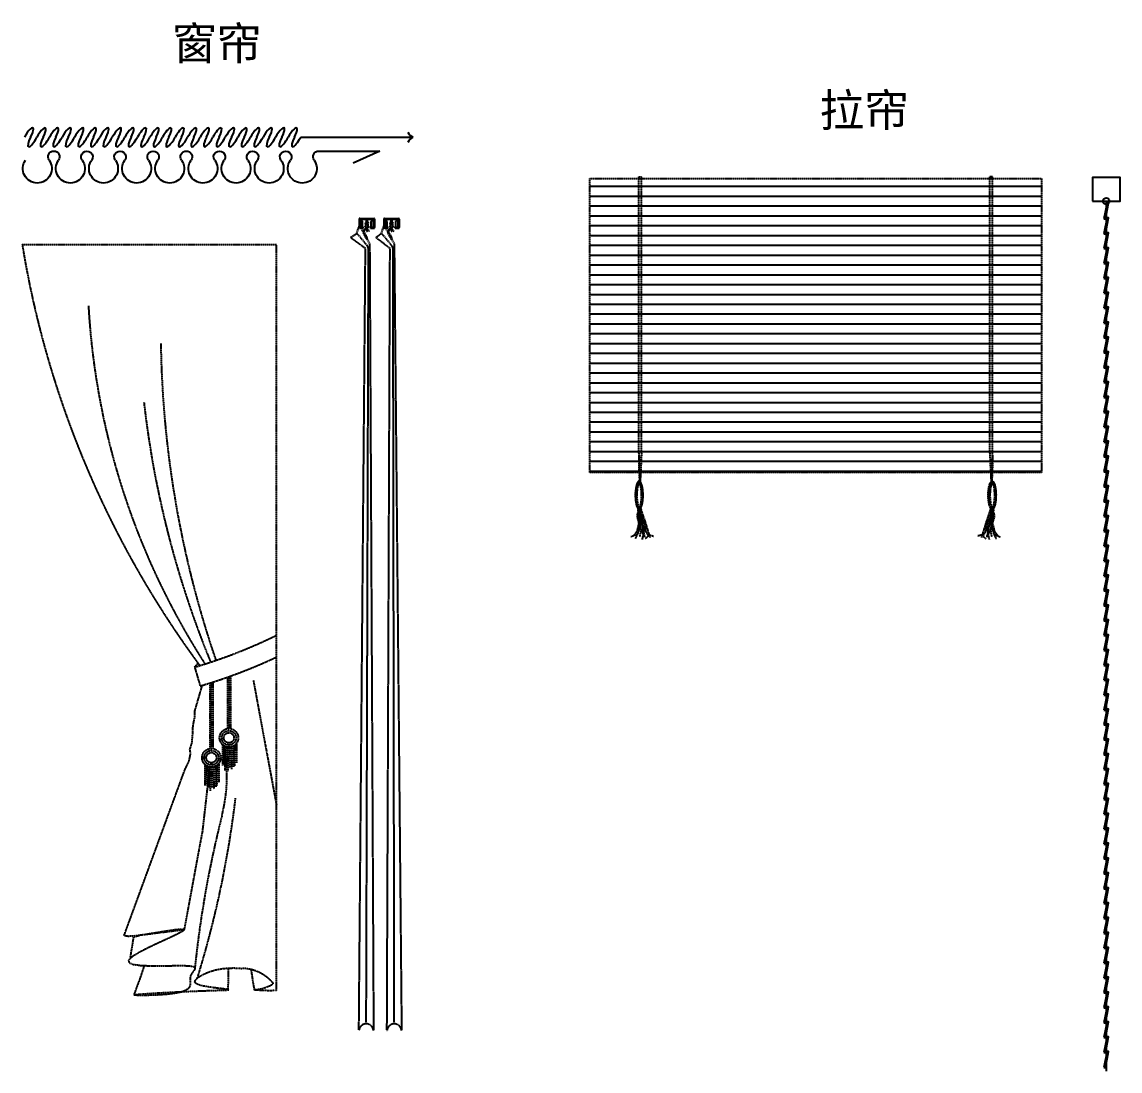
# Model space of a CAD drawing. Extents: x -153478 to 95136, y -45571 to 574449.
# Drawn here: x 84978 to 88334, y 9717 to 12922 of the extents above; entities that cross this region are included whole.
import ezdxf

# ---------------------------------------------------------------- set-up
doc = ezdxf.new("R2010")
doc.units = 0
doc.header["$LTSCALE"] = 10
doc.header["$MEASUREMENT"] = 0
doc.linetypes.add('DASH', pattern=[0.35, 0.25, -0.1])
doc.layers.get('0').update_dxf_attribs({"linetype": 'CONTINUOUS'})
doc.layers.add('A 活动家具', color=43, linetype='CONTINUOUS')
doc.layers.add('K窗帘线', color=43, linetype='CONTINUOUS')
doc.styles.add('中文说明', font='simhei.ttf')

# ---------------------------------------------------------------- blocks, each defined once
blk = doc.blocks.new('DRAPES2')
at = {"layer": 'K窗帘线', "color": 43}
for p, q in [((0, 0), (82, 37.3)), ((186.3, 0), (0, 0))]:
    blk.add_line(p, q, dxfattribs=at)
at = {"layer": 'K窗帘线', "color": 43, "linetype": 'ByBlock', "extrusion": (0, 0, -1)}
for centre, major_axis, start_param, end_param in [((236.9, 53.6), (-31.3, 31.3), 4.8823, 7.06864), ((236.9, 53.6), (-31.3, 31.3), 0.785455, 2.971795), ((338.2, 53.5), (31.3, 31.3), 3.311504, 5.497844), ((338.2, 53.5), (-31.3, 31.3), 0.785455, 2.971795), ((439.4, 53.5), (-31.3, 31.3), 4.8823, 7.06864), ((439.4, 53.5), (-31.3, 31.3), 0.785455, 2.971795), ((540.7, 53.5), (31.3, 31.3), 3.311504, 5.497844), ((540.7, 53.5), (31.3, 31.3), -0.785341, 1.400999), ((641.9, 53.5), (-31.3, 31.3), 4.8823, 7.06864), ((641.9, 53.5), (-31.3, 31.3), 0.785455, 2.971795), ((743.2, 53.5), (31.3, 31.3), 3.311504, 5.497844), ((743.2, 53.5), (-31.3, 31.3), 0.785455, 2.971795), ((844.4, 53.5), (-31.3, 31.3), 4.8823, 7.06864), ((844.4, 53.5), (-31.3, 31.3), 0.785455, 2.971795), ((945.7, 53.5), (31.3, 31.3), 3.311504, 5.497844), ((945.7, 53.5), (31.3, 31.3), -0.785341, 1.400999), ((186.3, 17.8), (-12.6, 12.6), 1.740708, 3.927048), ((287.6, 17.7), (-12.6, 12.6), 1.740708, 6.113388), ((388.8, 17.7), (-12.6, 12.6), 1.740708, 6.113388), ((490.1, 17.7), (12.6, 12.6), 0.169911, 4.542591), ((591.3, 17.7), (12.6, 12.6), 2.356251, 4.542591), ((591.3, 17.7), (-12.6, 12.6), 1.740708, 3.927048), ((692.6, 17.7), (-12.6, 12.6), 1.740708, 6.113388), ((793.8, 17.7), (-12.6, 12.6), 1.740708, 6.113388), ((895.1, 17.7), (12.6, 12.6), 0.169911, 4.542591), ((996.3, 17.7), (12.6, 12.6), 2.356251, 4.542591)]:
    blk.add_ellipse(centre, major_axis=major_axis, ratio=1, start_param=start_param, end_param=end_param, dxfattribs=at)
at = {"layer": 'K窗帘线', "color": 43, "extrusion": (0, 0, -1)}
for centre, major_axis, start_param, end_param in [((1046.7, 53.5), (-31.3, 31.3), 4.8823, 7.06864), ((1046.7, 53.5), (-31.3, 31.3), 0.785455, 2.971795), ((996.1, 17.7), (-12.6, 12.6), 1.740708, 3.927048)]:
    blk.add_ellipse(centre, major_axis=major_axis, ratio=1, start_param=start_param, end_param=end_param, dxfattribs=at)
blk = doc.blocks.new('06BDR-PR2')
at = {"layer": 'K窗帘线', "color": 49}
blk.add_line((343.1, 0), (0, 0), dxfattribs=at)
for centre, start, end in [((-16.4, 32.2), 296.9731, 333.1823), ((-16.4, -32.2), 26.8177, 63.0269)]:
    blk.add_arc(centre, 36.1, start, end, dxfattribs=at)
for centre, major_axis, start_param, end_param in [((352.6, 0), (-16.5, -28.6), 1.716714, 4.858306), ((371.8, 0), (-16.5, -28.6), 4.858306, 7.999899), ((391, 0), (-16.5, -28.6), 1.716714, 4.858306), ((410.2, 0), (-16.5, -28.6), 4.858306, 7.999899), ((429.4, 0), (-16.5, -28.6), 1.716714, 4.858306), ((448.6, 0), (-16.5, -28.6), 4.858306, 7.999899), ((467.8, 0), (-16.5, -28.6), 1.716714, 4.858306), ((487, 0), (-16.5, -28.6), 4.858306, 7.999899), ((506.2, 0), (-16.5, -28.6), 1.716714, 4.858306), ((525.4, 0), (-16.5, -28.6), 4.858306, 7.999899), ((544.6, 0), (-16.5, -28.6), 1.716714, 4.858306), ((563.8, 0), (-16.5, -28.6), 4.858306, 7.999899), ((583, 0), (-16.5, -28.6), 1.716714, 4.858306), ((602.2, 0), (16.5, 28.6), 1.716714, 4.858306), ((621.3, 0), (16.5, 28.6), 4.858306, 7.999899), ((640.5, 0), (16.5, 28.6), 1.716714, 4.858306), ((659.7, 0), (16.5, 28.6), 4.858306, 7.999899), ((678.9, 0), (16.5, 28.6), 1.716714, 4.858306), ((698.1, 0), (16.5, 28.6), 4.858306, 7.999899), ((717.3, 0), (16.5, 28.6), 1.716714, 4.858306), ((736.5, 0), (16.5, 28.6), 4.858306, 7.999899), ((755.7, 0), (16.5, 28.6), 1.716714, 4.858306), ((774.9, 0), (16.5, 28.6), 4.858306, 7.999899), ((794.1, 0), (16.5, 28.6), 1.716714, 4.858306), ((813.3, 0), (16.5, 28.6), 4.858306, 7.999899), ((832.5, 0), (16.5, 28.6), 1.716714, 4.858306), ((851.7, 0), (-16.5, -28.6), 1.716714, 4.858306), ((870.9, 0), (-16.5, -28.6), 4.858306, 7.999899), ((890, 0), (-16.5, -28.6), 1.716714, 4.858306), ((909.2, 0), (-16.5, -28.6), 4.858306, 7.999899), ((928.4, 0), (-16.5, -28.6), 1.716714, 4.858306), ((947.6, 0), (-16.5, -28.6), 4.858306, 7.999899), ((966.8, 0), (-16.5, -28.6), 1.716714, 4.858306), ((986, 0), (-16.5, -28.6), 4.858306, 7.999899), ((1005.2, 0), (-16.5, -28.6), 1.716714, 4.858306), ((1024.4, 0), (-16.5, -28.6), 4.858306, 7.999899), ((1043.6, 0), (-16.5, -28.6), 1.716714, 4.858306), ((1062.8, 0), (-16.5, -28.6), 4.858306, 7.999899), ((1082, 0), (-16.5, -28.6), 1.716714, 4.858306), ((1101.2, 0), (-16.5, -28.6), 4.858306, 7.999899), ((1120.4, 0), (-16.5, -28.6), 1.716714, 4.858306), ((1139.6, 0), (-16.5, -28.6), 4.858306, 7.999899), ((1158.7, 0), (-16.5, -28.6), 1.716714, 4.858306), ((1177.9, 0), (-16.5, -28.6), 4.858306, 7.999899)]:
    blk.add_ellipse(centre, major_axis=major_axis, ratio=0.254545, start_param=start_param, end_param=end_param, dxfattribs=at)
blk = doc.blocks.new('*U111')
at = {"layer": 'A 活动家具', "color": 8, "linetype": 'DASH'}
for p, q in [((-96.8, 0), (-53.4, 0)), ((-21.7, 0), (21.7, 0)), ((-98.8, -2), (-98.8, -6.9)), ((-98.8, -8.9), (-98.8, -21.1)), ((-98.8, -8.9), (-98.8, -21.1)), ((-98.8, -23.1), (-98.8, -28)), ((-86.4, -30), (-96.8, -30)), ((-88.4, -24.5), (-88.4, -9.4)), ((-88.4, -24.5), (-88.4, -9.4)), ((-86.4, -30), (-86.4, -25.9)), ((-63.8, -30), (-63.8, -25.9)), ((-63.8, -30), (-53.4, -30)), ((-62.8, -3), (-62.8, -5)), ((-61.8, -24.5), (-61.8, -9.4)), ((-61.8, -24.5), (-61.8, -9.4)), ((-51.4, -2), (-51.4, -6.9)), ((-51.4, -8.9), (-51.4, -21.1)), ((-51.4, -8.9), (-51.4, -21.1)), ((-51.4, -23.1), (-51.4, -28)), ((-23.7, -2), (-23.7, -6.9)), ((-23.7, -8.9), (-23.7, -21.1)), ((-23.7, -8.9), (-23.7, -21.1)), ((-23.7, -23.1), (-23.7, -28)), ((-11.3, -30), (-21.7, -30)), ((-13.3, -24.5), (-13.3, -9.4)), ((-13.3, -24.5), (-13.3, -9.4)), ((-11.3, -30), (-11.3, -25.9)), ((11.3, -30), (11.3, -25.9)), ((11.3, -30), (21.7, -30)), ((12.3, -3), (12.3, -5)), ((13.3, -24.5), (13.3, -9.4)), ((13.3, -24.5), (13.3, -9.4)), ((23.7, -2), (23.7, -6.9)), ((23.7, -8.9), (23.7, -21.1)), ((23.7, -8.9), (23.7, -21.1)), ((23.7, -23.1), (23.7, -28))]:
    blk.add_line(p, q, dxfattribs=at)
at = {"layer": 'A 活动家具', "color": 49, "linetype": 'DASH', "elevation": 0}
blk.add_lwpolyline([(-99.4, -2479.3), (-79.4, -92.1), (-125, -58.3), (-105.5, -45.6), (-97.8, -21.6), (-66.7, -78.7), (-54.8, -2479.8)], dxfattribs=at)
at = {"layer": 'A 活动家具', "color": 8, "linetype": 'DASH'}
for points in [[(-62.8, -3), (-87.4, -3), (-87.4, -5, -0.289705), (-89.6, -3), (-93.8, -3, 0.414214), (-95.8, -5), (-95.8, -25, 0.414214), (-93.8, -27), (-89.5, -27)], [(-86.4, -25.9, 0.598888), (-87.9, -25.7), (-88.7, -27), (-93.8, -27, -0.414214), (-95.8, -25), (-95.8, -5, -0.414214), (-93.8, -3), (-89.6, -3)], [(-94.4, -9.4, -0.665901), (-88.4, -9.4)], [(-63.8, -25.9, -0.598888), (-62.3, -25.7), (-61.5, -27), (-56.4, -27, 0.414214), (-54.4, -25), (-54.4, -5, 0.414214), (-56.4, -3), (-60.6, -3)], [(-55.8, -9.4, 0.665901), (-61.8, -9.4)], [(12.3, -3), (-12.3, -3), (-12.3, -5, -0.289705), (-14.5, -3), (-18.7, -3, 0.414214), (-20.7, -5), (-20.7, -25, 0.414214), (-18.7, -27), (-14.4, -27)], [(-11.3, -25.9, 0.598888), (-12.8, -25.7), (-13.6, -27), (-18.7, -27, -0.414214), (-20.7, -25), (-20.7, -5, -0.414214), (-18.7, -3), (-14.5, -3)], [(-19.3, -9.4, -0.665901), (-13.3, -9.4)], [(11.3, -25.9, -0.598888), (12.8, -25.7), (13.6, -27), (18.7, -27, 0.414214), (20.7, -25), (20.7, -5, 0.414214), (18.7, -3), (14.5, -3)], [(19.3, -9.4, 0.665901), (13.3, -9.4)]]:
    blk.add_lwpolyline(points, format="xyb", dxfattribs=at)
for points in [[(-94.4, -9.4), (-94.4, -24.5)], [(-79.3, -15.9), (-79.3, -25.6)], [(-77.5, -4.1), (-77.5, -17.3)], [(-76.9, -26.3), (-76.9, -30)], [(-76.6, -30.4), (-76.3, -30.4)], [(-73.7, -3), (-76.5, -3)], [(-76.5, -18.4), (-73.7, -18.4)], [(-76.3, -29.9), (-76.3, -38.2)], [(-74.8, -28.6), (-75.4, -28.6)], [(-73.9, -38.2), (-73.9, -29.5)], [(-73.9, -30.4), (-73.6, -30.4)], [(-73.3, -30), (-73.3, -26.3)], [(-72.7, -17.3), (-72.7, -4.1)], [(-70.9, -25.6), (-70.9, -25.6), (-70.9, -15.9)], [(-55.8, -9.4), (-55.8, -24.5)], [(-19.3, -9.4), (-19.3, -24.5)], [(-4.2, -15.9), (-4.2, -25.6)], [(-2.4, -4.1), (-2.4, -17.3)], [(-1.8, -26.3), (-1.8, -30)], [(-1.5, -30.4), (-1.2, -30.4)], [(1.4, -3), (-1.4, -3)], [(-1.4, -18.4), (1.4, -18.4)], [(-1.2, -29.9), (-1.2, -38.2)], [(0.3, -28.6), (-0.3, -28.6)], [(1.2, -38.2), (1.2, -29.5)], [(1.2, -30.4), (1.5, -30.4)], [(1.8, -30), (1.8, -26.3)], [(2.4, -17.3), (2.4, -4.1)], [(4.2, -25.6), (4.2, -25.6), (4.2, -15.9)], [(19.3, -9.4), (19.3, -24.5)], [(-74.8, -39.1), (-75.4, -39.1)], [(0.3, -39.1), (-0.3, -39.1)]]:
    blk.add_lwpolyline(points, dxfattribs=at)
at = {"layer": 'A 活动家具', "color": 8, "linetype": 'DASH', "elevation": 0}
for points in [[(-85.9, -38.1, -0.594748), (-70.9, -34.9), (-68.9, -38.8), (-70.6, -39.7), (-72.5, -36.1, 0.711964), (-84.2, -41.1), (-72.9, -63.6), (-74.7, -64.5), (-86, -42.7, -0.13588)], [(-10.8, -38.1, -0.594748), (4.2, -34.9), (6.2, -38.8), (4.4, -39.7), (2.5, -36.1, 0.711964), (-9.1, -41.1), (2.2, -63.6), (0.3, -64.5), (-10.9, -42.7, -0.13588)]]:
    blk.add_lwpolyline(points, format="xyb", close=True, dxfattribs=at)
at = {"layer": 'A 活动家具', "linetype": 'DASH', "elevation": 0}
blk.add_lwpolyline([(-13.7, -2479.3), (-4.3, -92.1), (-47.4, -58.3), (-30.4, -45.6), (-22.7, -21.6), (8.4, -78.7), (30.9, -2479.8)], dxfattribs=at)
at = {"layer": 'A 活动家具', "color": 49, "linetype": 'DASH', "elevation": 0}
blk.add_lwpolyline([(-105.5, -45.6), (-74.7, -82.9, -0.2087), (-71.1, -90.9), (-78, -2455.9)], format="xyb", dxfattribs=at)
at = {"layer": 'A 活动家具', "linetype": 'DASH', "elevation": 0}
blk.add_lwpolyline([(-30.4, -45.6), (0.4, -82.9, -0.2087), (4, -90.9), (7.7, -2455.9)], format="xyb", dxfattribs=at)
at = {"layer": 'A 活动家具', "color": 8, "linetype": 'DASH'}
for centre, radius, start, end in [((-96.8, -2), 2, 90, 180), ((-53.4, -2), 2, 0, 90), ((-21.7, -2), 2, 90, 180), ((21.7, -2), 2, 0, 90), ((-98.8, -7.9), 0.999, 270, 90), ((-98.8, -22.1), 0.999, 270, 90), ((-96.8, -28), 2, 180, 270), ((-91.4, -23.2), 3.25, 202.6807, 337.3195), ((-80.5, -25.2), 0.757, 118.8586, 287.8987), ((-78.9, -28.2), 4.15, 95.3143, 117.5624), ((-78.9, -28.2), 2.65, 98.3391, 119.9384), ((-77.5, -12.4), 1.82, 88.7213, 165.1682), ((-83.8, -14), 4.89, 336.0033, 23.9967), ((-75.1, -14.5), 11.9, 249.2673, 290.7327), ((-76.5, -4), 0.996, 89.9947, 188.2586), ((-76.5, -17.4), 0.996, 171.7414, 270.0053), ((-76, -29.7), 0.921, 195.9269, 230.5269), ((-75.2, -29.7), 1.12, 102.4955, 189.3509), ((-75, -29.7), 1.12, 9.3509, 77.5045), ((-73.7, -4), 0.996, 351.7414, 90.0053), ((-73.7, -17.4), 0.996, 269.9947, 8.2586), ((-74.2, -29.7), 0.921, 309.4731, 344.0731), ((-72.6, -12.4), 1.82, 14.8318, 91.2787), ((-72.6, -12.4), 1.82, 14.8318, 91.2787), ((-66.4, -14), 4.89, 156.0033, 203.9967), ((-71.3, -28.2), 4.15, 62.4376, 84.6857), ((-71.3, -28.2), 2.65, 60.0616, 81.6609), ((-69.7, -25.2), 0.757, 252.1013, 61.1414), ((-63.3, -2.3), 2.77, 280.1532, 344.7794), ((-58.8, -23.2), 3.25, 202.6805, 337.3193), ((-53.4, -28), 2, 270, 0), ((-51.4, -7.9), 0.999, 90, 270), ((-51.4, -22.1), 0.999, 90, 270), ((-23.7, -7.9), 0.999, 270, 90), ((-23.7, -22.1), 0.999, 270, 90), ((-21.7, -28), 2, 180, 270), ((-16.3, -23.2), 3.25, 202.6807, 337.3195), ((-5.4, -25.2), 0.757, 118.8586, 287.8987), ((-3.8, -28.2), 4.15, 95.3143, 117.5624), ((-3.8, -28.2), 2.65, 98.3391, 119.9384), ((-2.4, -12.4), 1.82, 88.7213, 165.1682), ((-8.7, -14), 4.89, 336.0033, 23.9967), ((0, -14.5), 11.9, 249.2673, 290.7327), ((-1.4, -4), 0.996, 89.9947, 188.2586), ((-1.4, -17.4), 0.996, 171.7414, 270.0053), ((-0.9, -29.7), 0.921, 195.9269, 230.5269), ((-0.1, -29.7), 1.12, 102.4955, 189.3509), ((0.1, -29.7), 1.12, 9.3509, 77.5045), ((1.4, -4), 0.996, 351.7414, 90.0053), ((1.4, -17.4), 0.996, 269.9947, 8.2586), ((0.9, -29.7), 0.921, 309.4731, 344.0731), ((2.4, -12.4), 1.82, 14.8318, 91.2787), ((2.4, -12.4), 1.82, 14.8318, 91.2787), ((8.7, -14), 4.89, 156.0033, 203.9967), ((3.8, -28.2), 4.15, 62.4376, 84.6857), ((3.8, -28.2), 2.65, 60.0616, 81.6609), ((5.4, -25.2), 0.757, 252.1013, 61.1414), ((11.8, -2.3), 2.77, 280.1532, 344.7794), ((16.3, -23.2), 3.25, 202.6805, 337.3193), ((21.7, -28), 2, 270, 0), ((23.7, -7.9), 0.999, 90, 270), ((23.7, -22.1), 0.999, 90, 270), ((-75.2, -38), 1.12, 170.6491, 257.5045), ((-75, -38), 1.12, 282.4955, 350.6491), ((-0.1, -38), 1.12, 170.6491, 257.5045), ((0.1, -38), 1.12, 282.4955, 350.6491)]:
    blk.add_arc(centre, radius, start, end, dxfattribs=at)
at = {"layer": 'A 活动家具', "color": 49, "linetype": 'DASH'}
blk.add_arc((-77.1, -2483), 22.3, 4.3245, 176.0549, dxfattribs=at)
at = {"layer": 'A 活动家具', "linetype": 'DASH'}
blk.add_arc((8.6, -2483), 22.3, 4.3245, 176.0549, dxfattribs=at)
blk = doc.blocks.new('A$C3F5E1BE7')
at = {"layer": 'A 活动家具', "linetype": 'DASH', "ltscale": 0.25}
for p, q in [((0, 2294.3), (776.8, 2294.3)), ((776.8, 15.3), (776.8, 2294.3)), ((526.9, 1003.1), (538.4, 1016.5)), ((526.9, 1003.1), (543.8, 945.5)), ((633.1, 815.5), (633.1, 974.6)), ((637.2, 815.5), (637.2, 976.1)), ((574.2, 754.6), (574.2, 954.8)), ((579.3, 754.8), (579.3, 956.4)), ((583.4, 754.8), (583.4, 957.7)), ((628, 815.3), (628, 972.8)), ((612.2, 764.6), (612.2, 702.3)), ((615.9, 763.5), (615.9, 705)), ((619.3, 759), (619.3, 698.7)), ((623.7, 759.8), (623.7, 696)), ((628.4, 758.6), (628.4, 685.6)), ((633.4, 758.7), (633.4, 694.8)), ((639.7, 759.8), (639.7, 690.9)), ((645.5, 762.2), (645.5, 698.3)), ((648.7, 764.2), (648.7, 701.9)), ((654.6, 767.7), (654.6, 711)), ((600.9, 707), (600.9, 650.3)), ((551.4, 500.3), (573.8, 698.2)), ((558.4, 703.8), (558.4, 641.6)), ((562.1, 702.7), (562.1, 644.2)), ((565.5, 698.3), (565.5, 638)), ((569.9, 699), (569.9, 635.2)), ((574.7, 697.9), (574.7, 624.9)), ((579.7, 697.9), (579.7, 634.1)), ((585.9, 699), (585.9, 630.2)), ((591.8, 701.5), (591.8, 637.6)), ((594.9, 703.4), (594.9, 641.2)), ((495.7, 201.6), (551.4, 500.3)), ((361.7, 184.9), (495.7, 201.6)), ((330.5, 113.1), (340.9, 178.7)), ((340.9, 178.7), (361.7, 184.9))]:
    blk.add_line(p, q, dxfattribs=at)
for points in [[(311.6, 183.4), (496.9, 689), (509.9, 715.6), (514.7, 739.2), (512.5, 751.3), (518.6, 770.8), (520.4, 789), (521.5, 806.6), (522.1, 824.1), (528, 851.4), (528, 870.2), (550.4, 947.5)], [(706.2, 963.5), (776.8, 582.5)], [(620.5, 687.2), (619.9, 711.4), (618.9, 732.6), (617.9, 750.5), (617.1, 762.7)], [(311.6, 183.4), (324.1, 181.4), (347, 182.9), (376.4, 186.9), (408.9, 192.1), (440.7, 197.3), (468.2, 201.4), (487.7, 203.2), (495.7, 201.6), (489.6, 195.7), (471.9, 186.2), (446.2, 174.1), (416.2, 160.3), (385.4, 145.8), (357.5, 131.5), (336.2, 118.5), (325, 107.8), (326.6, 100), (339.3, 95), (360.4, 92), (387.3, 90.7), (417.1, 90.5), (447.4, 90.9), (475.3, 91.2), (498.2, 91.1), (514.1, 90), (523.5, 88), (527.7, 85.1), (527.9, 81.3), (525.4, 76.8), (521.5, 71.7), (517.4, 66), (514.3, 59.8), (513.2, 53.1), (513.3, 46.2), (513.7, 39.3), (513.3, 32.4), (511.2, 25.9), (506.3, 19.8), (497.6, 14.4), (484.1, 9.8), (465.3, 6.1), (442.8, 3.4), (418.5, 1.6), (394.4, 0.5), (372.8, 0), (355.5, 0.1), (344.6, 0.7), (342.1, 1.7), (349.5, 3), (365.6, 4.5), (388.4, 6.1), (416.2, 7.8), (447.1, 9.5), (479.3, 11.2), (510.9, 12.6), (540.1, 13.8), (565.3, 14.8), (586.3, 15.4), (603.2, 15.9), (616.2, 16.3), (625.2, 16.6), (630.4, 17), (631.8, 17.4), (629.6, 18), (624, 18.8), (615.5, 19.9), (605, 21.1), (593.1, 22.6), (580.5, 24.2), (568.1, 26.1), (556.6, 28.1), (546.6, 30.3), (538.8, 32.8), (533.2, 35.3), (529.7, 38.1), (528, 41.1), (528.2, 44.3), (530, 47.7), (533.2, 51.3), (537.9, 55.1), (543.8, 59.1), (550.9, 63.2), (559.1, 67.3), (568.5, 71.2), (579, 74.8), (590.5, 78), (603, 80.6), (616.6, 82.5), (630.9, 83.6), (645.5, 84), (659.7, 83.6), (672.6, 82.5)], [(342.1, 1.7), (361.7, 54.7), (373.8, 91.4)], [(629.6, 18), (630.9, 83.6)], [(776.8, 15.3), (772.2, 14.9), (763.2, 14.5), (754, 14.5), (745, 14.7), (736.6, 15), (728.9, 15.4), (722.3, 15.7), (717.1, 15.9), (713.3, 16.1), (710.9, 16.2), (709.9, 16.6), (700, 79)], [(761.1, 43.5), (764.3, 41.4), (766.2, 38.9), (766.3, 35.8)], [(711.8, 18.4), (710.2, 17.3), (709.9, 16.6)]]:
    blk.add_lwpolyline(points, dxfattribs=at)
for points in [[(761.4, 43.3, 0.20311), (671.7, 82.6)], [(709.4, 17.5, 0.106537), (762.3, 32.8, 0.083396), (766.3, 35.9)]]:
    blk.add_lwpolyline(points, format="xyb", dxfattribs=at)
for centre, radius in [((631.7, 787.1), 28.5), ((631.7, 787.1), 22), ((631.7, 787.1), 15.5), ((578, 726.3), 28.5), ((578, 726.3), 22), ((578, 726.3), 15.5)]:
    blk.add_circle(centre, radius, dxfattribs=at)
for centre, radius, start, end in [((2926.4, 2771.2), 2965, 189.2565, 216.4928), ((2450, 2233.9), 2251.2, 183.2238, 212.8032), ((3558, 2038.2), 3134.8, 180.8561, 198.8813), ((3323.1, 2146.8), 2970, 186.4902, 202.3309), ((79.8, 2522.8), 1584.1, 286.3938, 296.1023), ((79.8, 2522.8), 1644.1, 286.3938, 295.0822), ((136.6, 671.1), 489.1, 345.6772, 10.7943), ((-2400.6, 962.9), 3073.8, 342.7859, 353.2801), ((3721.6, -244.2), 3210.8, 165.6772, 174.1136)]:
    blk.add_arc(centre, radius, start, end, dxfattribs=at)
blk = doc.blocks.new('*U117')
at = {"layer": 'A 活动家具', "linetype": 'DASH', "ltscale": 0.25}
h = blk.add_hatch(dxfattribs=at)
h.set_pattern_fill('_USER', color=49, scale=30, pattern_type=0)
h.set_pattern_definition([(0, (0, 0), (0, 30), [])])
h.paths.add_polyline_path([(-690, 0), (690, 0), (690, -899.1), (-690, -899.1)])
at = {"layer": 'A 活动家具', "color": 43, "linetype": 'DASH', "ltscale": 0.25}
for p, q in [((-540, 4.8), (-532.3, 4.8)), ((-540, -840), (-540, 4.8)), ((-532.3, -840), (-532.3, 4.8)), ((540, 4.8), (532.3, 4.8)), ((532.3, -840), (532.3, 4.8)), ((540, -840), (540, 4.8)), ((-543.5, -1011.3), (-541, -1043.1)), ((-540.8, -1010.9), (-539, -1048.5)), ((-540, -1011.2), (-539.6, -1054.3)), ((-539.8, -1012.2), (-530, -1056.6)), ((-539, -1013.4), (-526.4, -1048.8)), ((-538.1, -1009.3), (-533.4, -1036.7)), ((-533.4, -1036.7), (-537.8, -1064.7)), ((-536.2, -1010.1), (-533.7, -1035.8)), ((-533.7, -1035.8), (-526, -1081.4)), ((533.7, -1035.8), (526, -1081.4)), ((539, -1013.4), (526.4, -1048.8)), ((539.8, -1012.2), (530, -1056.6)), ((538.1, -1009.3), (533.4, -1036.7)), ((533.4, -1036.7), (537.8, -1064.7)), ((536.2, -1010.1), (533.7, -1035.8)), ((540.8, -1010.9), (539, -1048.5)), ((540, -1011.2), (539.6, -1054.3)), ((543.5, -1011.3), (541, -1043.1)), ((-539.6, -1048.5), (-546.1, -1078.1)), ((-537.8, -1064.7), (-545.1, -1087.5)), ((-536.4, -1042.7), (-544.1, -1086.5)), ((-541, -1043.1), (-523.9, -1072.5)), ((-530, -1056.6), (-511.3, -1093.3)), ((-526.4, -1048.8), (-517.4, -1073.3)), ((-523.9, -1072.5), (-512.9, -1088.4)), ((530, -1056.6), (511.3, -1093.3)), ((523.9, -1072.5), (512.9, -1088.4)), ((526.4, -1048.8), (517.4, -1073.3)), ((541, -1043.1), (523.9, -1072.5)), ((536.4, -1042.7), (544.1, -1086.5)), ((537.8, -1064.7), (545.1, -1087.5)), ((539.6, -1048.5), (546.1, -1078.1)), ((-545.1, -1087.5), (-564.7, -1095.7)), ((-546.1, -1078.1), (-555.7, -1090.4)), ((-544.2, -1086.9), (-551.9, -1101.7)), ((-526, -1081.4), (-530.4, -1103.4)), ((-511.3, -1093.3), (-519.8, -1100.6)), ((-512.9, -1088.4), (-494.6, -1092.8)), ((512.9, -1088.4), (494.6, -1092.8)), ((511.3, -1093.3), (519.8, -1100.6)), ((526, -1081.4), (530.4, -1103.4)), ((544.2, -1086.9), (551.9, -1101.7)), ((545.1, -1087.5), (564.7, -1095.7)), ((546.1, -1078.1), (555.7, -1090.4))]:
    blk.add_line(p, q, dxfattribs=at)
blk.add_lwpolyline([(-690, 0), (690, 0), (690, -899.1), (-690, -899.1)], close=True, dxfattribs=at)
at = {"layer": 'A 活动家具', "color": 43, "linetype": 'DASH', "ltscale": 0.25, "extrusion": (0, 0, -1)}
blk.add_ellipse((-539.3, -968.1), major_axis=(0, 43.1), ratio=0.276043, dxfattribs=at)
at = {"layer": 'A 活动家具', "color": 43, "linetype": 'DASH', "ltscale": 0.25}
for centre, start_param, end_param in [((-539, -968.1), 0.035464, 3.106129), ((-537.5, -968.1), 0.097637, 3.043956), ((-534.5, -968.1), 0.223425, 2.918168), ((540.2, -968.1), 0.035464, 3.106129), ((541.6, -968.1), 0.097637, 3.043956), ((544.6, -968.1), 0.223425, 2.918168)]:
    blk.add_ellipse(centre, major_axis=(0, 43.1), ratio=0.276043, start_param=start_param, end_param=end_param, dxfattribs=at)
at = {"layer": 'A 活动家具', "color": 43, "linetype": 'DASH', "ltscale": 0.25, "extrusion": (0, 0, -1)}
for centre, start_param, end_param in [((-544.6, -968.1), 0.223425, 2.918168), ((-541.6, -968.1), 0.097637, 3.043956), ((-540.2, -968.1), 0.035464, 3.106129), ((534.5, -968.1), 0.223425, 2.918168), ((537.5, -968.1), 0.097637, 3.043956), ((539, -968.1), 0.035464, 3.106129)]:
    blk.add_ellipse(centre, major_axis=(0, 43.1), ratio=0.276043, start_param=start_param, end_param=end_param, dxfattribs=at)
at = {"layer": 'A 活动家具', "color": 43, "linetype": 'DASH', "ltscale": 0.25}
blk.add_ellipse((539.3, -968.1), major_axis=(0, 43.1), ratio=0.276043, dxfattribs=at)
for points, knots in [([(-540.3, -845.9), (-540.3, -862.6), (-540.2, -888.8), (-538.8, -915.4), (-538.5, -925.1)], [0, 0, 0, 0, 50.186101, 79.038773, 79.038773, 79.038773, 79.038773]), ([(-540, -840), (-539, -853.5), (-537, -882), (-537.1, -910.6), (-537.3, -925.7)], [0, 0, 0, 0, 40.690599, 85.742069, 85.742069, 85.742069, 85.742069]), ([(540, -840), (539, -853.5), (537, -882), (537.1, -910.6), (537.3, -925.7)], [0, 0, 0, 0, 40.690599, 85.742069, 85.742069, 85.742069, 85.742069]), ([(540.3, -845.9), (540.3, -862.6), (540.2, -888.8), (538.8, -915.4), (538.5, -925.1)], [0, 0, 0, 0, 50.186101, 79.038773, 79.038773, 79.038773, 79.038773]), ([(-537.4, -1008.9), (-542.7, -1017.5), (-550.6, -1035.1), (-531.5, -1064.5), (-536, -1086.4), (-537.7, -1094.9)], [160.932324, 160.932324, 160.932324, 160.932324, 192.560064, 232.440895, 257.663987, 257.663987, 257.663987, 257.663987]), ([(-540.6, -1011), (-542, -1019.6), (-546.4, -1049.2), (-532.4, -1076.7), (-522.6, -1096.2)], [176.98437, 176.98437, 176.98437, 176.98437, 202.951214, 265.85366, 265.85366, 265.85366, 265.85366]), ([(-534.8, -1008), (-531.5, -1019.6), (-520.8, -1048.6), (-512.1, -1078.5), (-506.8, -1096.8)], [165.944957, 165.944957, 165.944957, 165.944957, 201.896379, 259.086869, 259.086869, 259.086869, 259.086869]), ([(534.8, -1008), (531.5, -1019.6), (520.8, -1048.6), (512.1, -1078.5), (506.8, -1096.8)], [165.944957, 165.944957, 165.944957, 165.944957, 201.896379, 259.086869, 259.086869, 259.086869, 259.086869]), ([(540.6, -1011), (542, -1019.6), (546.4, -1049.2), (532.4, -1076.7), (522.6, -1096.2)], [176.98437, 176.98437, 176.98437, 176.98437, 202.951214, 265.85366, 265.85366, 265.85366, 265.85366]), ([(537.4, -1008.9), (542.7, -1017.5), (550.6, -1035.1), (531.5, -1064.5), (536, -1086.4), (537.7, -1094.9)], [160.932324, 160.932324, 160.932324, 160.932324, 192.560064, 232.440895, 257.663987, 257.663987, 257.663987, 257.663987])]:
    blk.add_open_spline(points, degree=3, knots=knots, dxfattribs=at)
for points in [[(-532.3, -840), (-533.4, -868.7), (-534.4, -897.5), (-536.5, -926.3)], [(532.3, -840), (533.4, -868.7), (534.4, -897.5), (536.5, -926.3)], [(-536.4, -1009.9), (-534.1, -1038.8), (-528.3, -1067.5), (-522.6, -1096.2)], [(536.4, -1009.9), (534.1, -1038.8), (528.3, -1067.5), (522.6, -1096.2)]]:
    blk.add_open_spline(points, degree=3, dxfattribs=at)

msp = doc.modelspace()

# ---------------------------------------------------------------- linework, layer by layer
at = {"color": 8, "ltscale": 10}
msp.add_line((88291.5, 12375), (88291.5, 11263.6), dxfattribs=at)
at = {"color": 43, "ltscale": 10}
for p, q in [((88291.5, 11601.8), (88291.5, 10490.3)), ((88291.5, 10828.5), (88291.5, 9717.1))]:
    msp.add_line(p, q, dxfattribs=at)
for points in [[(88249.5, 12375), (88333.5, 12375), (88333.5, 12447), (88249.5, 12447)], [(88284.3, 12320.8), (88289.2, 12319.9), (88298.7, 12369), (88293.8, 12369.9)], [(88284.3, 12275.3), (88289.2, 12274.4), (88298.7, 12323.5), (88293.8, 12324.4)], [(88284.3, 12229.9), (88289.2, 12228.9), (88298.7, 12278), (88293.8, 12278.9)], [(88284.3, 12184.4), (88289.2, 12183.4), (88298.7, 12232.5), (88293.8, 12233.5)], [(88284.3, 12138.9), (88289.2, 12137.9), (88298.7, 12187), (88293.8, 12188)], [(88284.3, 12093.4), (88289.2, 12092.4), (88298.7, 12141.5), (88293.8, 12142.5)], [(88284.3, 12047.9), (88289.2, 12047), (88298.7, 12096), (88293.8, 12097)], [(88284.3, 12002.4), (88289.2, 12001.5), (88298.7, 12050.6), (88293.8, 12051.5)], [(88284.3, 11957), (88289.2, 11956), (88298.7, 12005.1), (88293.8, 12006)], [(88284.3, 11911.5), (88289.2, 11910.5), (88298.7, 11959.6), (88293.8, 11960.5)], [(88284.3, 11866), (88289.2, 11865), (88298.7, 11914.1), (88293.8, 11915.1)], [(88284.3, 11820.5), (88289.2, 11819.5), (88298.7, 11868.6), (88293.8, 11869.6)], [(88284.3, 11775), (88289.2, 11774.1), (88298.7, 11823.1), (88293.8, 11824.1)], [(88284.3, 11729.5), (88289.2, 11728.6), (88298.7, 11777.7), (88293.8, 11778.6)], [(88284.3, 11684), (88289.2, 11683.1), (88298.7, 11732.2), (88293.8, 11733.1)], [(88284.3, 11638.6), (88289.2, 11637.6), (88298.7, 11686.7), (88293.8, 11687.6)], [(88284.3, 11593.1), (88289.2, 11592.1), (88298.7, 11641.2), (88293.8, 11642.2)], [(88284.3, 11547.6), (88289.2, 11546.6), (88298.7, 11595.7), (88293.8, 11596.7)], [(88284.3, 11502.1), (88289.2, 11501.2), (88298.7, 11550.2), (88293.8, 11551.2)], [(88284.3, 11456.6), (88289.2, 11455.7), (88298.7, 11504.7), (88293.8, 11505.7)], [(88284.3, 11411.1), (88289.2, 11410.2), (88298.7, 11459.3), (88293.8, 11460.2)], [(88284.3, 11365.7), (88289.2, 11364.7), (88298.7, 11413.8), (88293.8, 11414.7)], [(88284.3, 11320.2), (88289.2, 11319.2), (88298.7, 11368.3), (88293.8, 11369.2)], [(88284.3, 11274.7), (88289.2, 11273.7), (88298.7, 11322.8), (88293.8, 11323.8)], [(88284.3, 11229.2), (88289.2, 11228.2), (88298.7, 11277.3), (88293.8, 11278.3)], [(88284.3, 11183.7), (88289.2, 11182.8), (88298.7, 11231.8), (88293.8, 11232.8)], [(88284.3, 11138.2), (88289.2, 11137.3), (88298.7, 11186.4), (88293.8, 11187.3)], [(88284.3, 11092.7), (88289.2, 11091.8), (88298.7, 11140.9), (88293.8, 11141.8)], [(88284.3, 11047.3), (88289.2, 11046.3), (88298.7, 11095.4), (88293.8, 11096.3)], [(88284.3, 11001.8), (88289.2, 11000.8), (88298.7, 11049.9), (88293.8, 11050.9)], [(88284.3, 10956.3), (88289.2, 10955.3), (88298.7, 11004.4), (88293.8, 11005.4)], [(88284.3, 10910.8), (88289.2, 10909.9), (88298.7, 10958.9), (88293.8, 10959.9)], [(88284.3, 10865.3), (88289.2, 10864.4), (88298.7, 10913.5), (88293.8, 10914.4)], [(88284.3, 10819.8), (88289.2, 10818.9), (88298.7, 10868), (88293.8, 10868.9)], [(88284.3, 10774.4), (88289.2, 10773.4), (88298.7, 10822.5), (88293.8, 10823.4)], [(88284.3, 10728.9), (88289.2, 10727.9), (88298.7, 10777), (88293.8, 10778)], [(88284.3, 10683.4), (88289.2, 10682.4), (88298.7, 10731.5), (88293.8, 10732.5)], [(88284.3, 10637.9), (88289.2, 10636.9), (88298.7, 10686), (88293.8, 10687)], [(88284.3, 10592.4), (88289.2, 10591.5), (88298.7, 10640.5), (88293.8, 10641.5)], [(88284.3, 10546.9), (88289.2, 10546), (88298.7, 10595.1), (88293.8, 10596)], [(88284.3, 10501.4), (88289.2, 10500.5), (88298.7, 10549.6), (88293.8, 10550.5)], [(88284.3, 10456), (88289.2, 10455), (88298.7, 10504.1), (88293.8, 10505)], [(88284.3, 10410.5), (88289.2, 10409.5), (88298.7, 10458.6), (88293.8, 10459.6)], [(88284.3, 10365), (88289.2, 10364), (88298.7, 10413.1), (88293.8, 10414.1)], [(88284.3, 10319.5), (88289.2, 10318.6), (88298.7, 10367.6), (88293.8, 10368.6)], [(88284.3, 10274), (88289.2, 10273.1), (88298.7, 10322.2), (88293.8, 10323.1)], [(88284.3, 10228.5), (88289.2, 10227.6), (88298.7, 10276.7), (88293.8, 10277.6)], [(88284.3, 10183.1), (88289.2, 10182.1), (88298.7, 10231.2), (88293.8, 10232.1)], [(88284.3, 10137.6), (88289.2, 10136.6), (88298.7, 10185.7), (88293.8, 10186.7)], [(88284.3, 10092.1), (88289.2, 10091.1), (88298.7, 10140.2), (88293.8, 10141.2)], [(88284.3, 10046.6), (88289.2, 10045.6), (88298.7, 10094.7), (88293.8, 10095.7)], [(88284.3, 10001.1), (88289.2, 10000.2), (88298.7, 10049.2), (88293.8, 10050.2)], [(88284.3, 9955.6), (88289.2, 9954.7), (88298.7, 10003.8), (88293.8, 10004.7)], [(88284.3, 9910.1), (88289.2, 9909.2), (88298.7, 9958.3), (88293.8, 9959.2)], [(88284.3, 9864.7), (88289.2, 9863.7), (88298.7, 9912.8), (88293.8, 9913.7)], [(88284.3, 9819.2), (88289.2, 9818.2), (88298.7, 9867.3), (88293.8, 9868.3)], [(88284.3, 9773.7), (88289.2, 9772.7), (88298.7, 9821.8), (88293.8, 9822.8)], [(88284.3, 9728.2), (88289.2, 9727.3), (88298.7, 9776.3), (88293.8, 9777.3)]]:
    msp.add_lwpolyline(points, close=True, dxfattribs=at)
at = {"color": 8, "ltscale": 10}
msp.add_circle((88291.5, 12375), 10, dxfattribs=at)

# ---------------------------------------------------------------- block references
at = {"linetype": 'ByBlock'}
msp.add_blockref('*U117', (87403.3, 12444.4), dxfattribs=at)
at = {"layer": 'A 活动家具', "color": 100, "linetype": 'Continuous', "ltscale": 0.005}
msp.add_blockref('*U111', (86107.1, 12322), dxfattribs=at)
at = {"layer": 'A 活动家具', "linetype": 'DASH', "ltscale": 0.25}
msp.add_blockref('A$C3F5E1BE7', (84978.7, 9948), dxfattribs=at)
at = {"layer": 'K窗帘线', "rotation": 180}
for name, p in [('06BDR-PR2', (86172.8, 12569.8, 14474.7)), ('DRAPES2', (86071.6, 12527.7, 14474.7))]:
    msp.add_blockref(name, p, dxfattribs=at)

# ---------------------------------------------------------------- texts
at = {"color": 1, "char_height": 100, "width": 634.527, "attachment_point": 1, "style": '中文说明'}
for s, insert in [('{\\fPMingLiU|b0|i0|c134|p18;窗帘}', (85436.7, 12906.8)), ('{\\fPMingLiU|b0|i0|c134|p18;拉帘}', (87415.3, 12702.7))]:
    msp.add_mtext(s, dxfattribs=dict(at, insert=insert))

doc.saveas('drawing.dxf')
